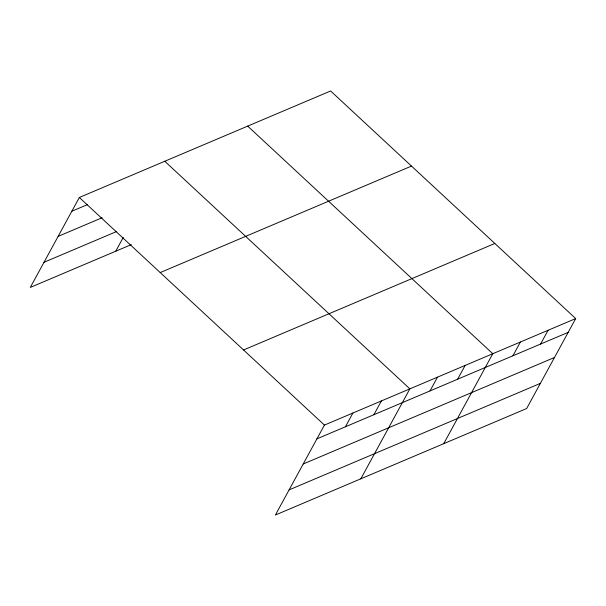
<?xml version="1.0" encoding="UTF-8"?>
<svg xmlns="http://www.w3.org/2000/svg" width="606" height="606" viewBox="0 0 606 606"><rect width="100%" height="100%" fill="white"/><g stroke="black" fill="none" stroke-linecap="round" stroke-linejoin="round"><path stroke-width="0.91" d="M575.7 318.574L324.43 425.079L275.389 515.024L526.659 408.527L575.7 318.574L330.611 90.976L79.341 197.473L30.3 287.426L131.275 244.627M115.731 251.217L123.245 237.431M345.397 426.783L352.912 413.004M373.879 414.709L381.386 400.937M360.82 478.816L409.861 388.863L164.771 161.264M429.995 390.923L437.502 377.152M457.628 379.212L465.143 365.433M443.736 443.675L492.784 353.722L247.695 126.116M512.911 355.783L520.418 342.004M540.552 344.064L548.059 330.293M71.834 211.244L87.362 204.661M58.131 236.385L102.134 217.728M44.003 262.284L116.496 231.56M160.219 272.579L411.489 166.082M243.551 349.965L494.822 243.468M316.923 438.85L568.193 332.353M303.212 463.991L554.482 357.487M289.092 489.89L540.363 383.386M79.341 197.473L324.43 425.079"/></g></svg>
